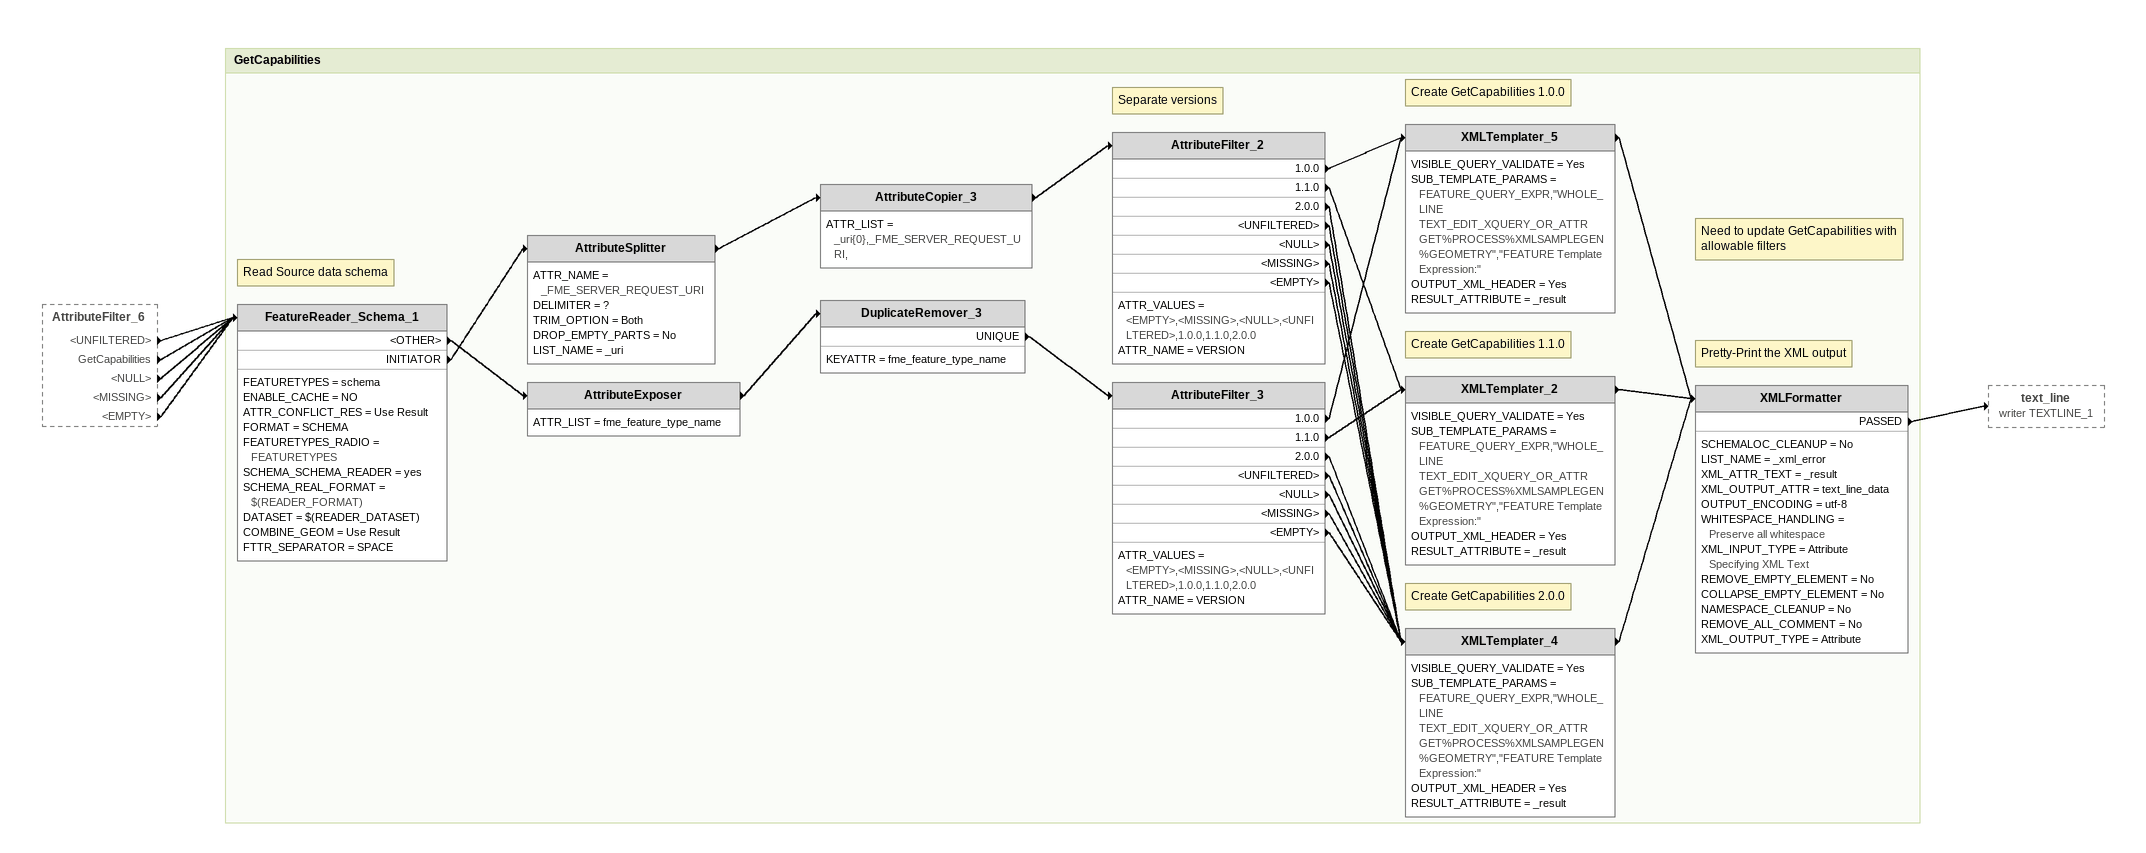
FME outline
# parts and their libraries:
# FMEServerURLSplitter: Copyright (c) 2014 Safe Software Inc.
AttributeFilter_6 [outside]
    <UNFILTERED> -> FeatureReader_Schema_1
    GetCapabilities -> FeatureReader_Schema_1
    <NULL> -> FeatureReader_Schema_1
    <MISSING> -> FeatureReader_Schema_1
    <EMPTY> -> FeatureReader_Schema_1

Bookmark: GetCapabilities
Note: Read Source data schema
FeatureReader_Schema_1
    FEATURETYPES = schema
    ENABLE_CACHE = NO
    ATTR_CONFLICT_RES = Use Result
    FORMAT = SCHEMA
    FEATURETYPES_RADIO = FEATURETYPES
    SCHEMA_SCHEMA_READER = yes
    SCHEMA_REAL_FORMAT = $(READER_FORMAT)
    DATASET = $(READER_DATASET)
    COMBINE_GEOM = Use Result
    FTTR_SEPARATOR = SPACE
    <OTHER> -> AttributeExposer
    INITIATOR -> AttributeSplitter
AttributeSplitter
    ATTR_NAME = _FME_SERVER_REQUEST_URI
    DELIMITER = ?
    TRIM_OPTION = Both
    DROP_EMPTY_PARTS = No
    LIST_NAME = _uri
    -> AttributeCopier_3
AttributeCopier_3
    ATTR_LIST = _uri{0},_FME_SERVER_REQUEST_URI,
    -> AttributeFilter_2
Note: Separate versions
AttributeFilter_2
    ATTR_VALUES = <EMPTY>,<MISSING>,<NULL>,<UNFILTERED>,1.0.0,1.1.0,2.0.0
    ATTR_NAME = VERSION
    1.0.0 -> XMLTemplater_5
    1.1.0 -> XMLTemplater_2
    2.0.0 -> XMLTemplater_4
    <UNFILTERED> -> XMLTemplater_4
    <NULL> -> XMLTemplater_4
    <MISSING> -> XMLTemplater_4
    <EMPTY> -> XMLTemplater_4
AttributeExposer
    ATTR_LIST = fme_feature_type_name
    -> DuplicateRemover_3
DuplicateRemover_3
    KEYATTR = fme_feature_type_name
    UNIQUE -> AttributeFilter_3
AttributeFilter_3
    ATTR_VALUES = <EMPTY>,<MISSING>,<NULL>,<UNFILTERED>,1.0.0,1.1.0,2.0.0
    ATTR_NAME = VERSION
    1.0.0 -> XMLTemplater_5
    1.1.0 -> XMLTemplater_2
    2.0.0 -> XMLTemplater_4
    <UNFILTERED> -> XMLTemplater_4
    <NULL> -> XMLTemplater_4
    <MISSING> -> XMLTemplater_4
    <EMPTY> -> XMLTemplater_4
Note: Create GetCapabilities 1.0.0
XMLTemplater_5
    VISIBLE_QUERY_VALIDATE = Yes
    SUB_TEMPLATE_PARAMS = FEATURE_QUERY_EXPR,"WHOLE_LINE TEXT_EDIT_XQUERY_OR_ATTR GET%PROCESS%XMLSAMPLEGEN%GEOMETRY","FEATURE Template Expression:"
    OUTPUT_XML_HEADER = Yes
    RESULT_ATTRIBUTE = _result
    -> XMLFormatter
Note: Create GetCapabilities 1.1.0
Note: Need to update GetCapabilities with allowable filters
XMLTemplater_2
    VISIBLE_QUERY_VALIDATE = Yes
    SUB_TEMPLATE_PARAMS = FEATURE_QUERY_EXPR,"WHOLE_LINE TEXT_EDIT_XQUERY_OR_ATTR GET%PROCESS%XMLSAMPLEGEN%GEOMETRY","FEATURE Template Expression:"
    OUTPUT_XML_HEADER = Yes
    RESULT_ATTRIBUTE = _result
    -> XMLFormatter
Note: Create GetCapabilities 2.0.0
XMLTemplater_4
    VISIBLE_QUERY_VALIDATE = Yes
    SUB_TEMPLATE_PARAMS = FEATURE_QUERY_EXPR,"WHOLE_LINE TEXT_EDIT_XQUERY_OR_ATTR GET%PROCESS%XMLSAMPLEGEN%GEOMETRY","FEATURE Template Expression:"
    OUTPUT_XML_HEADER = Yes
    RESULT_ATTRIBUTE = _result
    -> XMLFormatter
Note: Pretty-Print the XML output
XMLFormatter
    SCHEMALOC_CLEANUP = No
    LIST_NAME = _xml_error
    XML_ATTR_TEXT = _result
    XML_OUTPUT_ATTR = text_line_data
    OUTPUT_ENCODING = utf-8
    WHITESPACE_HANDLING = Preserve all whitespace
    XML_INPUT_TYPE = Attribute Specifying XML Text
    REMOVE_EMPTY_ELEMENT = No
    COLLAPSE_EMPTY_ELEMENT = No
    NAMESPACE_CLEANUP = No
    REMOVE_ALL_COMMENT = No
    XML_OUTPUT_TYPE = Attribute
    PASSED -> text_line (writer TEXTLINE_1)
